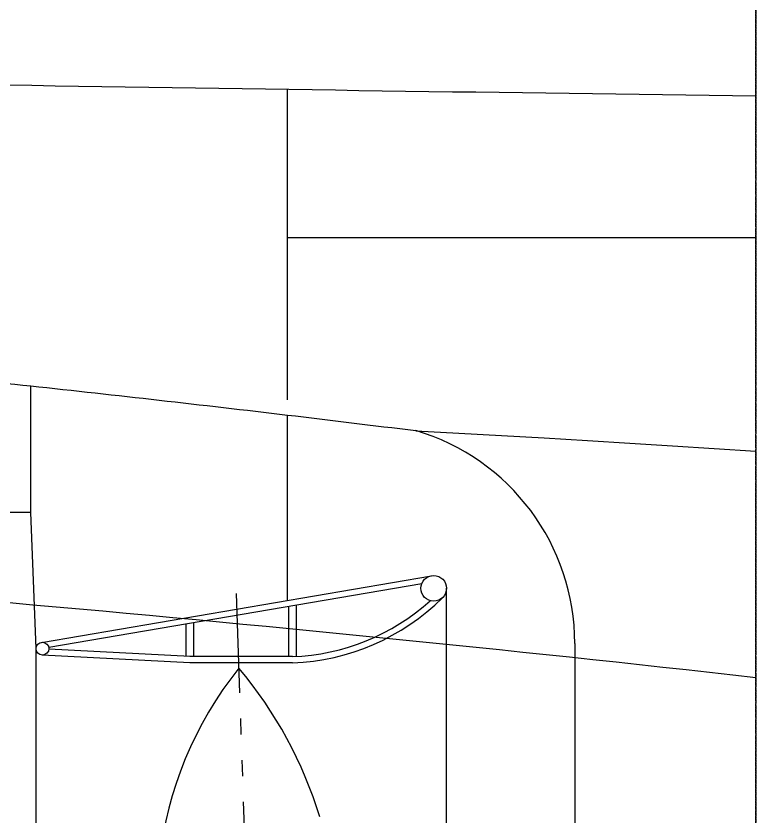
# Model space of a CAD drawing. Extents: x -79364 to 3230, y 28528 to 72157.
# Drawn here: x -71559 to -68675, y 36613 to 39733 of the extents above; entities that cross this region are included whole.
import ezdxf

# ---------------------------------------------------------------- set-up
doc = ezdxf.new("R2010")
doc.units = 0
doc.header["$LTSCALE"] = 500
doc.linetypes.add('PHANTOM', pattern=[2.1, 1.25, -0.2, 0.125, -0.2, 0.125, -0.2])
doc.layers.get('0').update_dxf_attribs({"linetype": 'CONTINUOUS'})
for name, color, linetype in [('S0CO1', 1, 'CONTINUOUS'), ('S0PH1', 1, 'PHANTOM'), ('XREF', 252, 'CONTINUOUS')]:
    doc.layers.add(name, color=color, linetype=linetype)

# ---------------------------------------------------------------- blocks, each defined once
blk = doc.blocks.new('DYSE')
at = {"color": 0, "linetype": 'ByBlock'}
for p, q in [((-419.6, 1049.8), (340.8, 1179.6)), ((-405.3, 1040.1), (321.8, 1164.2)), ((370, -1155), (370, 1155)), ((62.5, 1022), (62.5, 1120)), ((77.5, 1022.4), (77.5, 1122.5)), ((-137.5, 1022.4), (-137.5, 1085.8)), ((-122.5, 1022), (-122.5, 1088.4)), ((-430, -1037.5), (-430, 1037.5)), ((-129.4, 1022), (-405.1, 1036.4)), ((-130, 1010), (-418.2, 1025)), ((70, 1022), (-130, 1022)), ((70, 1010), (-130, 1010))]:
    blk.add_line(p, q, dxfattribs=at)
for centre, radius in [((345, 1155), 25), ((-417.5, 1037.5), 12.5)]:
    blk.add_circle(centre, radius, dxfattribs=at)
for radius, end in [(424.7, 312.0173), (436.7, 314.7939)]:
    blk.add_arc((54.1, 1446.4), radius, 272.0802, end, dxfattribs=at)

msp = doc.modelspace()

# ---------------------------------------------------------------- linework, layer by layer
at = {"color": 0, "linetype": 'PHANTOM'}
msp.add_line((-70541.426, 32899.162), (-70700.06, 37483.127), dxfattribs=at)
at = {"color": 0, "linetype": 'ByBlock'}
for centre, radius, start, end in [((-69565.726, 36288.213), 1442.829, 141.188973, 206.056165), ((-71959.824, 36125.963), 1658.304, 17.074806, 40.027559)]:
    msp.add_arc(centre, radius, start, end, dxfattribs=at)
at = {"layer": 'S0CO1', "color": 0}
msp.add_arc((-59783.226, 759753.572), 720385.282, 268.829355039, 269.292788363, dxfattribs=at)
at = {"layer": 'S0PH1', "color": 0, "ltscale": 0.02}
for points in [[(-76577.21, 42696.161), (-68674.839, 42696.161), (-68674.839, 35020.907)], [(-68674.839, 31394.141), (-68674.839, 42696.161)]]:
    msp.add_lwpolyline(points, dxfattribs=at)
at = {"layer": 'XREF', "color": 0}
for p, q in [((-70500.832, 38237.559), (-70500.832, 39448.021)), ((-68674.839, 38868.648), (-70500.832, 38868.648)), ((-71500.832, 37798.648), (-71500.832, 38292.304)), ((-70500.832, 37457.116), (-70500.832, 38178.88)), ((-71500.832, 37798.648), (-74500.832, 37798.648)), ((-71480.832, 37268.708), (-71500.832, 37798.648)), ((-69380.832, 37288.648), (-69380.832, 32901.441))]:
    msp.add_line(p, q, dxfattribs=at)
at = {"layer": 'XREF', "color": 0, "flags": 128}
for points in [[(-74500.832, 38549.088, -0.003443), (-73500.832, 38477.366, -0.001739), (-73000.683, 38436.439, -0.001686), (-72500.832, 38391.784, -0.001706), (-72000.652, 38343.85, -0.001834), (-71500.832, 38292.304, -0.00175), (-71000.659, 38237.108, -0.001274), (-70500.832, 38178.88, -0.001166), (-70000.832, 38118.128)], [(-74500.832, 37668.648, -0.01211403), (-68674.839, 37156.896, -0.01211403)]]:
    msp.add_lwpolyline(points, format="xyb", dxfattribs=at)
msp.add_lwpolyline([(-70000.832, 38116.902), (-69832.938, 38108.351), (-69666.848, 38099.406), (-69500.832, 38089.984), (-69331.13, 38079.894), (-69165.881, 38069.667), (-69000.758, 38059.041), (-68674.839, 38037.553)], dxfattribs=at)
at = {"layer": 'XREF', "color": 0}
msp.add_arc((-70245.705, 37288.648), 864.873, 0.000009, 73.552809, dxfattribs=at)

# ---------------------------------------------------------------- block references
at = {"layer": 'XREF', "color": 0, "xscale": 2, "yscale": 2, "zscale": 2}
msp.add_blockref('DYSE', (-70620.832, 35193.708), dxfattribs=at)

doc.saveas('drawing.dxf')
